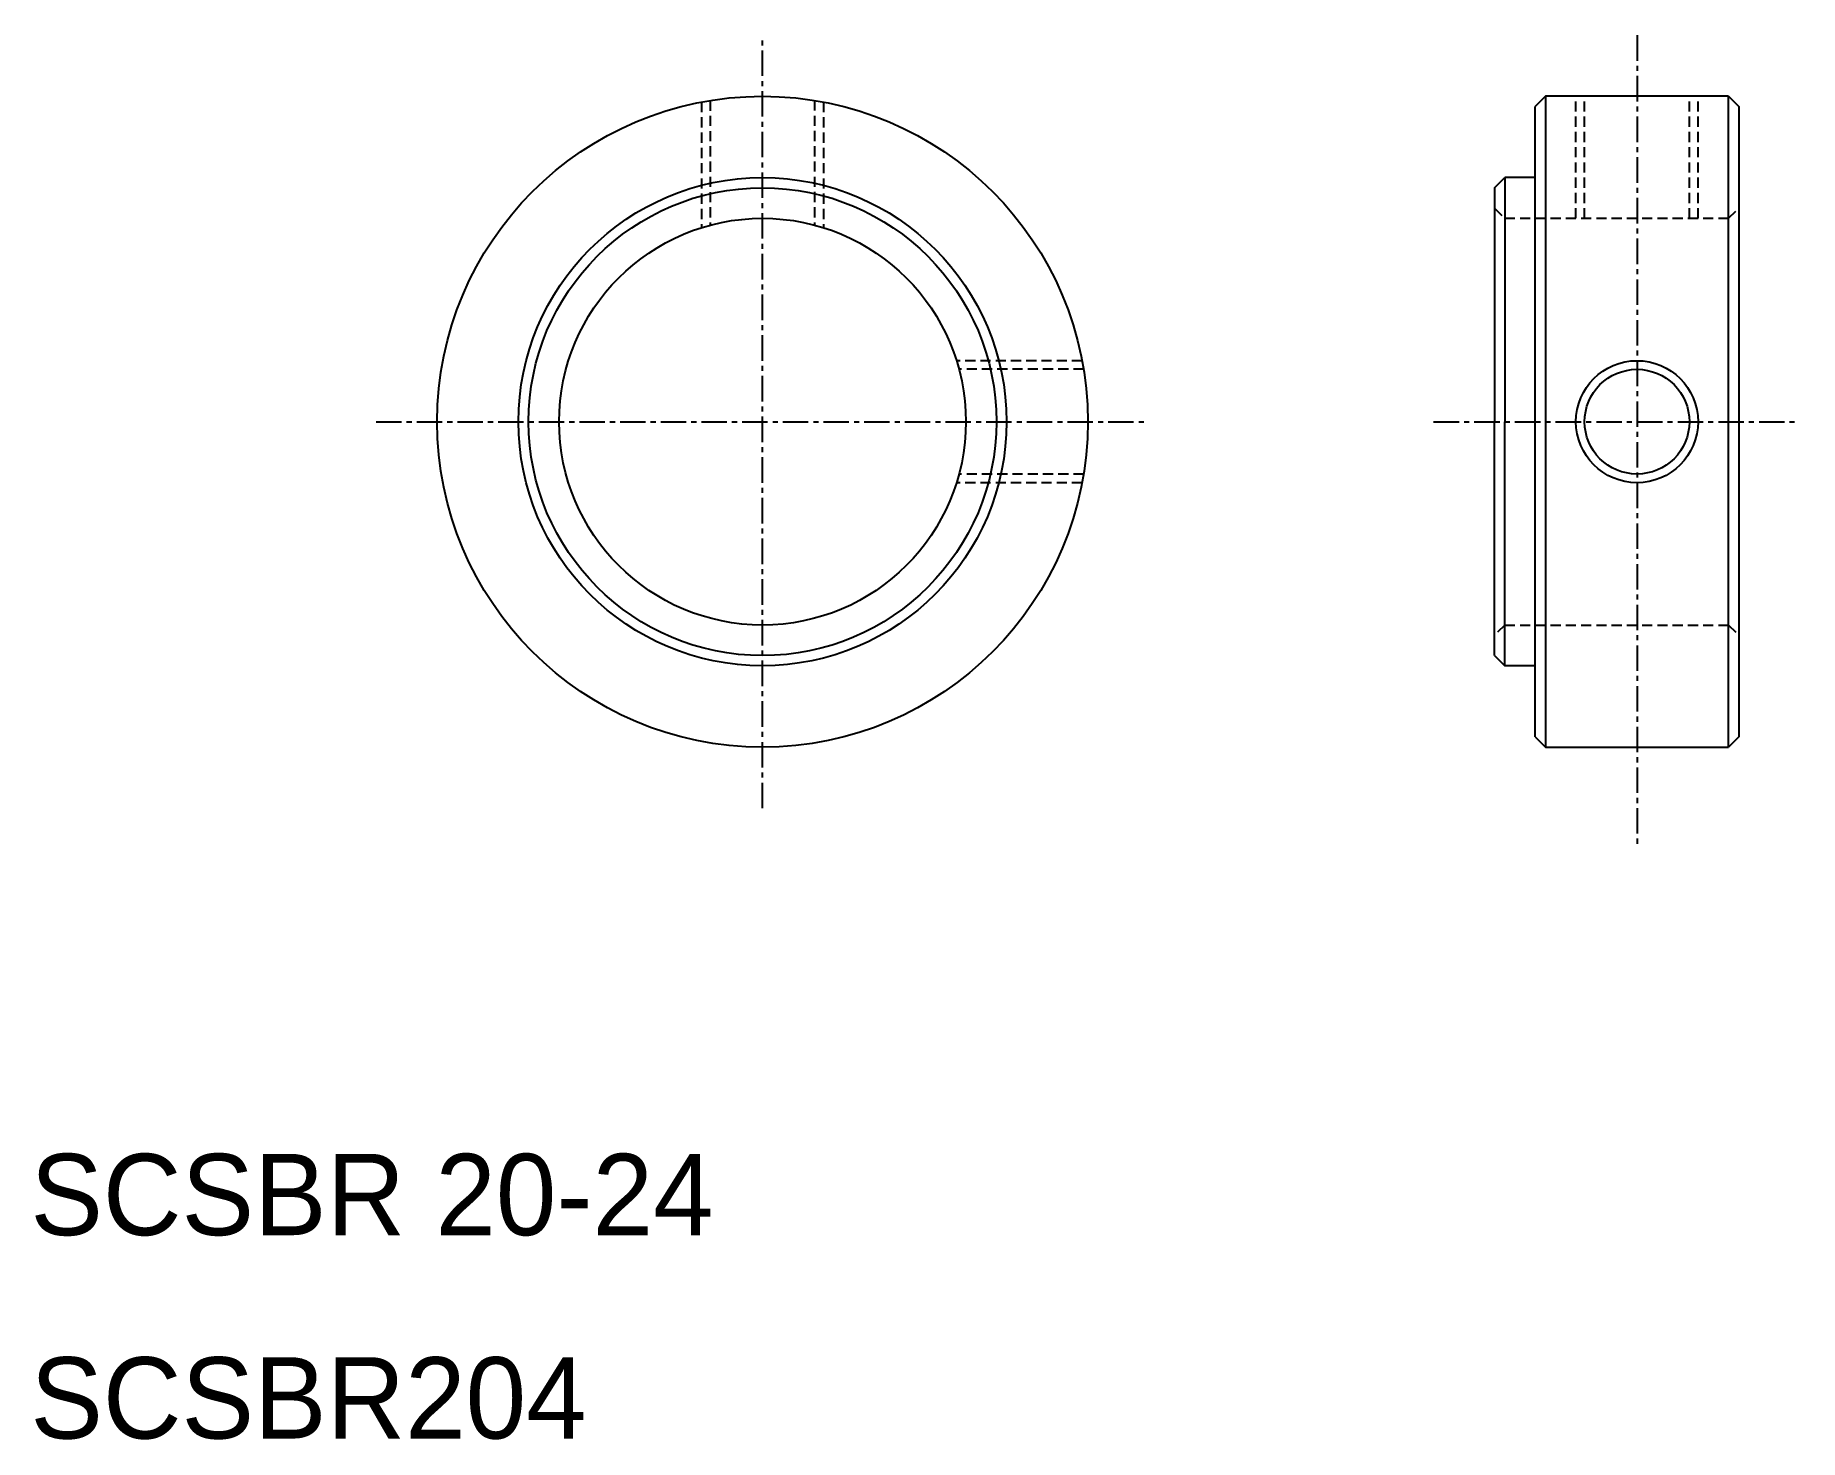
# Model space of a CAD drawing. Extents: x 10.2 to 97, y 9.9 to 79.
import ezdxf

# ---------------------------------------------------------------- set-up
doc = ezdxf.new("R2010")
doc.units = 0
doc.linetypes.add('CENTER', pattern=[2, 1.25, -0.25, 0.25, -0.25])
doc.linetypes.add('DASHED', pattern=[0.75, 0.5, -0.25])
doc.layers.get('0').update_dxf_attribs({"linetype": 'CONTINUOUS'})
doc.layers.add('CENTER', color=1, linetype='CENTER')

msp = doc.modelspace()

# ---------------------------------------------------------------- linework, layer by layer
at = {"color": 3, "linetype": 'DASHED'}
for p, q in [((43, 75.716), (43, 69.539)), ((43.425, 75.791), (43.425, 69.663)), ((48.55, 75.795), (48.55, 69.669)), ((49, 75.716), (49, 69.539)), ((86, 70), (86, 76)), ((86.425, 70), (86.425, 76)), ((91.575, 70), (91.575, 76)), ((92, 70), (92, 76)), ((82, 70.5), (82.5, 70)), ((93.5, 70), (94, 70.5)), ((82.5, 70), (93.5, 70)), ((61.716, 63), (55.539, 63)), ((61.791, 62.575), (55.663, 62.575)), ((61.791, 57.425), (55.663, 57.425)), ((61.716, 57), (55.539, 57)), ((82.5, 50), (82, 49.5)), ((82.5, 50), (93.5, 50)), ((93.5, 50), (94, 49.5))]:
    msp.add_line(p, q, dxfattribs=at)
at = {"color": 7, "linetype": 'CONTINUOUS'}
for p, q in [((84.5, 76), (84, 75.5)), ((84, 72), (84, 75.5)), ((93.5, 76), (84.5, 76)), ((84.5, 76), (84.5, 44)), ((93.5, 76), (94, 75.5)), ((93.5, 44), (93.5, 76)), ((94, 75.5), (94, 44.5)), ((82, 71.5), (82.5, 72)), ((82, 71.5), (82, 60)), ((82.5, 72), (82.5, 60)), ((84, 72), (82.5, 72)), ((84, 44.5), (84, 72)), ((82, 48.5), (82, 60)), ((82.5, 48), (82.5, 60)), ((82, 48.5), (82.5, 48)), ((84, 48), (82.5, 48)), ((84, 44.5), (84.5, 44)), ((94, 44.5), (93.5, 44)), ((84.5, 44), (93.5, 44))]:
    msp.add_line(p, q, dxfattribs=at)
for centre, radius in [((46, 60), 16), ((46, 60), 12), ((46, 60), 11.5), ((46, 60), 10), ((89, 60), 2.575)]:
    msp.add_circle(centre, radius, dxfattribs=at)
at = {"color": 3, "linetype": 'CONTINUOUS'}
msp.add_circle((89, 60), 3, dxfattribs=at)
at = {"layer": 'CENTER', "color": 1, "linetype": 'CENTER'}
for p, q in [((46, 41), (46, 79)), ((89, 79), (89, 39)), ((27, 60), (65, 60)), ((79, 60), (97, 60))]:
    msp.add_line(p, q, dxfattribs=at)

# ---------------------------------------------------------------- texts
at = {"color": 7, "linetype": 'CONTINUOUS'}
for s, p in [('SCSBR 20-24', (10, 20)), ('SCSBR204', (10, 10))]:
    msp.add_text(s, height=4, dxfattribs=at).set_placement(p)

doc.saveas('drawing.dxf')
